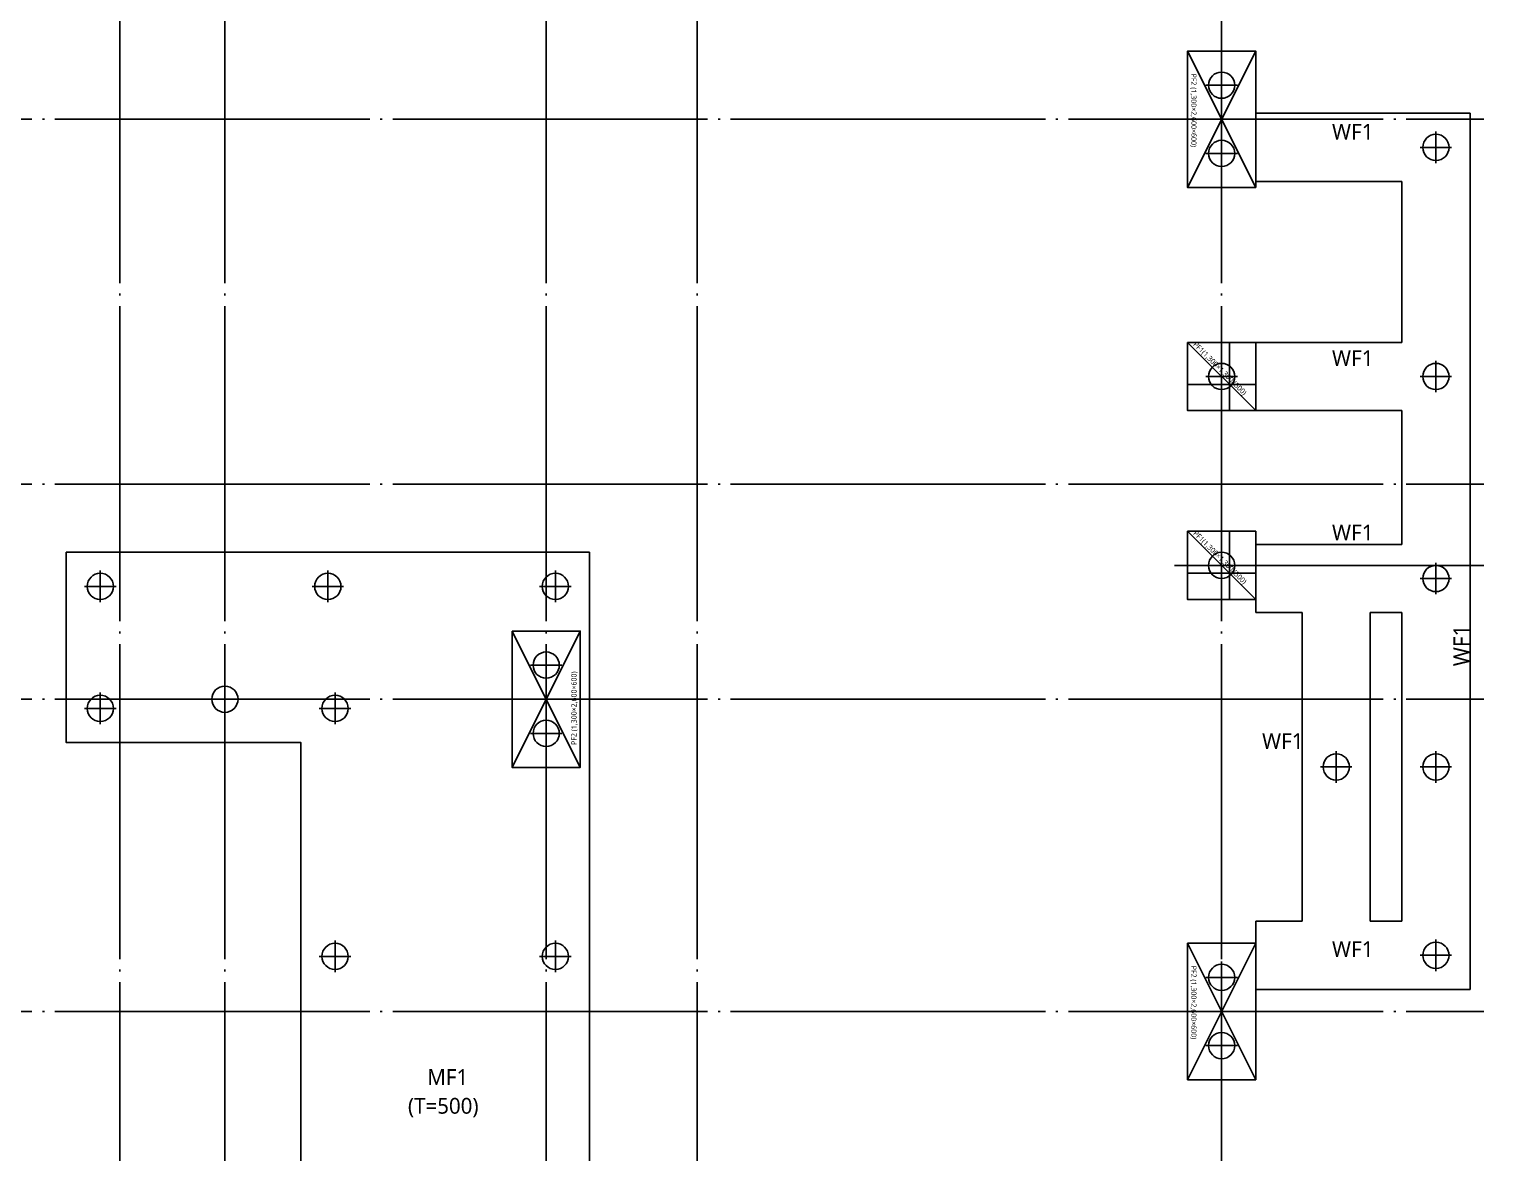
# Model space of a CAD drawing. Header units: millimetres. Extents: x -734060 to 504600, y -7739 to 118800.
# Drawn here: x -676592 to -648860, y 53205 to 74619 of the extents above; entities that cross this region are included whole.
import ezdxf
from ezdxf.enums import TextEntityAlignment as Align
from ezdxf.lldxf.tags import DXFTag

# ---------------------------------------------------------------- set-up
doc = ezdxf.new("R2010")
doc.units = ezdxf.units.MM
doc.header["$LTSCALE"] = 200
doc.linetypes.add('CEN-GAUN', pattern=[32.2, 30, -1, 0.2, -1])
doc.linetypes.add('H3', pattern=[3, 2, -1])
doc.layers.get('DEFPOINTS').update_dxf_attribs({"color": 137})
for name, color, linetype in [('0-PIPE', 7, 'Continuous'), ('0-기초', 4, 'H3'), ('CEN', 1, 'CEN-GAUN'), ('S-COL', 2, 'Continuous')]:
    doc.layers.add(name, color=color, linetype=linetype)
doc.styles.add('울릉도L', font='malgun.ttf')
tags = doc.linetypes.add('DH-HID2', pattern=[1.2, 0.8, -0.4]).pattern_tags.tags
tags[6:7] = [DXFTag(74, 4), DXFTag(75, 0), DXFTag(340, '0'), DXFTag(46, 1.0), DXFTag(50, 0.0), DXFTag(44, 0.0), DXFTag(45, 0.0)]
tags[4:5] = [DXFTag(74, 4), DXFTag(75, 0), DXFTag(340, '0'), DXFTag(46, 1.0), DXFTag(50, 0.0), DXFTag(44, 0.0), DXFTag(45, 0.0)]

# ---------------------------------------------------------------- blocks, each defined once
blk = doc.blocks.new('파일')
at = {"layer": '0-PIPE', "color": 7, "linetype": 'Continuous'}
for p, q in [((0, -300), (0, 300)), ((-300, 0), (300, 0))]:
    blk.add_line(p, q, dxfattribs=at)
at = {"layer": '0-PIPE', "color": 3, "linetype": 'Continuous'}
blk.add_circle((0, 0), 250, dxfattribs=at)
blk = doc.blocks.new('SS-PF2')
at = {"layer": '0-기초', "color": 4, "linetype": 'DH-HID2', "ltscale": 2}
blk.add_lwpolyline([(650, -1300), (-650, -1300), (-650, 1300), (650, 1300)], close=True, dxfattribs=at)
at = {"layer": 'DEFPOINTS'}
for p, q in [((-650, 1300), (650, -1300)), ((-650, -1300), (650, 1300))]:
    blk.add_line(p, q, dxfattribs=at)
at = {"layer": '0-기초'}
for p in [(0, 650), (0, -650)]:
    blk.add_blockref('파일', p, dxfattribs=at)
at = {"layer": 'DEFPOINTS', "style": '울릉도L'}
blk.add_text('PF2 (1,300×2,600×600)', height=100, rotation=270, dxfattribs=at).set_placement((-529, 871), align=Align.MIDDLE_LEFT)
blk = doc.blocks.new('SS-PF1')
at = {"layer": '0-기초', "color": 4, "linetype": 'DH-HID2', "ltscale": 2}
blk.add_lwpolyline([(-650, 650), (-650, -650), (650, -650), (650, 650)], close=True, dxfattribs=at)
at = {"layer": 'DEFPOINTS'}
blk.add_line((-650, 650), (650, -650), dxfattribs=at)
for points in [[(650, 650), (650, -650), (150, -650), (150, 650), (650, 650)], [(650, -650), (-650, -650), (-650, -150), (650, -150), (650, -650)]]:
    blk.add_lwpolyline(points, dxfattribs=at)
at = {"layer": '0-기초'}
blk.add_blockref('파일', (0, 0), dxfattribs=at)
at = {"layer": 'DEFPOINTS', "style": '울릉도L'}
blk.add_text('PF1(1,300×1,300X500)', height=100, rotation=315, dxfattribs=at).set_placement((-514, 637), align=Align.MIDDLE_LEFT)

msp = doc.modelspace()

# ---------------------------------------------------------------- linework, layer by layer
at = {"layer": '0-기초', "color": 4, "linetype": 'DH-HID2', "ltscale": 3}
for p, q in [((-653209.873, 71715), (-650424.872, 71715)), ((-650424.872, 71715), (-650424.872, 68650)), ((-650424.872, 71715), (-650424.872, 68650)), ((-650424.872, 68650), (-653209.873, 68650)), ((-650424.872, 67350), (-653209.873, 67350)), ((-650424.872, 67350), (-650424.872, 65300)), ((-650424.872, 67350), (-650424.872, 64800)), ((-653209.873, 64800), (-650424.872, 64800)), ((-653209.873, 63500), (-652324.873, 63500)), ((-652324.873, 63500), (-652324.873, 57620)), ((-651024.873, 63500), (-651024.873, 57620)), ((-651024.873, 63500), (-650424.872, 63500)), ((-650424.872, 63500), (-650424.872, 57620)), ((-653209.873, 57620), (-652324.873, 57620)), ((-651024.873, 57620), (-650424.872, 57620))]:
    msp.add_line(p, q, dxfattribs=at)
for points in [[(-653209.873, 73015), (-649124.872, 73015), (-649124.872, 56320), (-653209.873, 56320)], [(-653209.873, 64800), (-653209.873, 63500)], [(-653209.873, 56320), (-653209.873, 57620)]]:
    msp.add_lwpolyline(points, dxfattribs=at)
msp.add_lwpolyline([(-671409.873, 42125), (-665909.873, 42125), (-665909.873, 64650), (-675884.873, 64650), (-675884.873, 61025), (-671409.873, 61025)], close=True, dxfattribs=at)
at = {"layer": 'CEN'}
for p, q in [((-674859.873, 95100), (-674859.873, 32900)), ((-672859.873, 95100), (-672859.873, 32900)), ((-666734.873, 95100), (-666734.873, 32900)), ((-663859.873, 95100), (-663859.873, 32900)), ((-653859.873, 95100), (-653859.873, 32900)), ((-734059.873, 72900), (-648859.873, 72900)), ((-734059.873, 65950), (-648859.873, 65950)), ((-654758.873, 64400), (-648859.873, 64400)), ((-734059.873, 61850), (-648859.873, 61850)), ((-734059.873, 55900), (-648859.873, 55900))]:
    msp.add_line(p, q, dxfattribs=at)

# ---------------------------------------------------------------- block references
at = {"layer": '0-기초', "rotation": 180}
for p in [(-649774.872, 72365), (-649774.872, 68000), (-649774.872, 64150), (-670897.373, 64000), (-666559.873, 64000), (-672859.873, 61850), (-675234.873, 61675), (-670759.873, 61675), (-651674.873, 60560), (-649774.872, 60560), (-670759.873, 56950), (-666559.873, 56950), (-649774.872, 56970)]:
    msp.add_blockref('파일', p, dxfattribs=at)
at = {"layer": '0-기초', "xscale": -1}
msp.add_blockref('파일', (-675234.873, 64000), dxfattribs=at)
at = {"layer": 'S-COL'}
for name, p in [('SS-PF2', (-653859.873, 72900)), ('SS-PF1', (-653859.873, 68000)), ('SS-PF1', (-653859.873, 64400)), ('SS-PF2', (-653859.873, 55900))]:
    msp.add_blockref(name, p, dxfattribs=at)
at = {"layer": 'S-COL', "rotation": 180}
msp.add_blockref('SS-PF2', (-666734.873, 61850), dxfattribs=at)

# ---------------------------------------------------------------- texts
at = {"layer": 'DEFPOINTS', "style": '울릉도L'}
for s, p in [('WF1', (-651360.893, 72663.675)), ('WF1', (-651360.893, 68349.189)), ('WF1', (-651360.893, 65025.298)), ('WF1', (-652694.399, 61052.706)), ('WF1', (-651360.893, 57089.208)), ('MF1', (-668612.474, 54650.918))]:
    msp.add_text(s, height=300, dxfattribs=at).set_placement(p, align=Align.MIDDLE_CENTER)
msp.add_text('WF1', height=300, rotation=90, dxfattribs=at).set_placement((-649290.571, 62873.792), align=Align.MIDDLE_CENTER)
msp.add_text('(T=500)', height=300, dxfattribs=at).set_placement((-669370.287, 53952.348))

doc.saveas('drawing.dxf')
